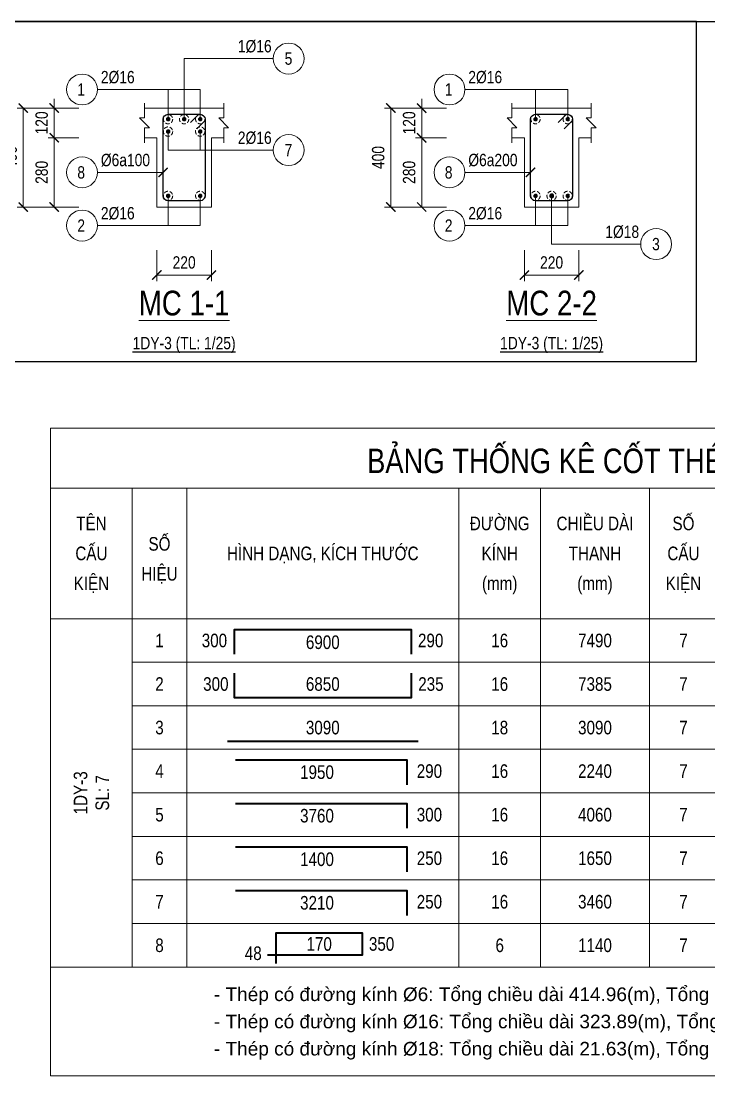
# Model space of a CAD drawing. Extents: x -165145 to 691808, y -202842 to 311040.
# Drawn here: x 346283 to 351836, y -64143 to -55468 of the extents above; entities that cross this region are included whole.
import ezdxf
from ezdxf.enums import TextEntityAlignment as Align

# ---------------------------------------------------------------- set-up
doc = ezdxf.new("R2010")
doc.units = 0
doc.header["$LTSCALE"] = 10
doc.header["$MEASUREMENT"] = 0
doc.linetypes.add('HIDDEN', pattern=[2.3807, 1.587, -0.7937])
doc.layers.get('0').update_dxf_attribs({"linetype": 'CONTINUOUS'})
doc.layers.get('Defpoints').update_dxf_attribs({"color": 5, "linetype": 'CONTINUOUS'})
for name, color, linetype, lineweight in [('DCE_BaoBeTong', 4, 'CONTINUOUS', 18), ('DCE_Block', 8, 'CONTINUOUS', 9), ('DCE_Dim', 254, 'CONTINUOUS', 9), ('DCE_MCZiCZac', 144, 'CONTINUOUS', 13), ('Dce_text', 7, 'CONTINUOUS', 13), ('DCE_ThepChu', 1, 'CONTINUOUS', 35), ('DCE_ThepDai', 220, 'CONTINUOUS', 25), ('GE_KC_NETKHUAT', 9, 'HIDDEN', 20), ('GE_KC_NETMANH', 8, 'CONTINUOUS', 20)]:
    doc.layers.add(name, color=color, linetype=linetype, lineweight=lineweight)
doc.styles.add('Dce_Text', font='arial.ttf', dxfattribs={"width": 0.8})
doc.styles.add('Dce_Text2', font='arial.ttf', dxfattribs={"width": 0.8})
doc.dimstyles.new('Dce_207MV', dxfattribs={"dimscale": 25, "dimtxt": 2.5, "dimasz": 1.5, "dimexe": 1, "dimexo": 2, "dimgap": 1, "dimtad": 1, "dimdec": 0, "dimrnd": 5, "dimtxsty": 'Dce_Text', "dimblk": 'ARCHTICK', "dimcen": 2.5, "dimclrd": 8, "dimclre": 8, "dimclrt": 3, "dimadec": 0, "dimazin": 0, "dimtfac": 1, "dimtdec": 0, "dimtix": 1, "dimtmove": 2, "dimatfit": 3, "dimldrblk": 'DOTBLANK', "dimfxl": 1, "dimarcsym": 0})
doc.dimstyles.new('Dce_208MV', dxfattribs={"dimscale": 25, "dimtxt": 2.5, "dimasz": 1.5, "dimexe": 1, "dimexo": 2, "dimgap": 1, "dimtad": 1, "dimdec": 0, "dimrnd": 5, "dimtxsty": 'Dce_Text', "dimblk": 'ARCHTICK', "dimcen": 2.5, "dimclrd": 8, "dimclre": 8, "dimclrt": 3, "dimadec": 0, "dimazin": 0, "dimtfac": 1, "dimtdec": 0, "dimtix": 1, "dimtmove": 2, "dimatfit": 3, "dimldrblk": 'ARCHTICK', "dimfxl": 1, "dimarcsym": 0})
doc.dimstyles.new('Dce_25MV', dxfattribs={"dimscale": 25, "dimtxt": 2, "dimasz": 1.5, "dimexe": 1, "dimexo": 2, "dimgap": 1, "dimtad": 1, "dimdec": 0, "dimrnd": 5, "dimtxsty": 'Dce_Text', "dimblk": 'ARCHTICK', "dimcen": 2.5, "dimclrd": 8, "dimclre": 8, "dimclrt": 3, "dimadec": 0, "dimazin": 0, "dimtfac": 1, "dimtdec": 0, "dimtix": 1, "dimtmove": 2, "dimatfit": 3, "dimldrblk": 'OBLIQUE', "dimfxl": 4, "dimfxlon": 1, "dimarcsym": 0})

# ---------------------------------------------------------------- blocks, each defined once
blk = doc.blocks.new('Dce_KhtMcThepChu')
blk.add_circle((-2.5, 0), 2.5)
at = {"color": 3, "style": 'Dce_Text', "width": 0.8}
blk.add_attdef('DKVAKC', (0.54, 1), '', height=2, dxfattribs=at)
at = {"color": 11, "style": 'Dce_Text', "width": 0.8}
blk.add_attdef('SH', text='', height=2, dxfattribs=at).set_placement((-2.64, -1), align=Align.CENTER)
blk = doc.blocks.new('_ArchTick')
at = {"color": 0, "linetype": 'ByBlock', "const_width": 0.15}
blk.add_lwpolyline([(-0.5, -0.5), (0.5, 0.5)], dxfattribs=at)
blk = doc.blocks.new('Dce_KhMatCat')
at = {"color": 255, "linetype": 'ByBlock', "lineweight": -2, "style": 'Dce_Text', "width": 0.8}
blk.add_attdef('TENMATCAT', text='', height=2, dxfattribs=at).set_placement((0, 0.735), align=Align.CENTER)
at = {"color": 11, "lineweight": 25, "style": 'Dce_Text', "width": 0.8}
blk.add_attdef('TL', text='', height=1, dxfattribs=at).set_placement((0, -1.999), align=Align.CENTER)
blk = doc.blocks.new('*D2731')
at = {"layer": 'DCE_Dim', "color": 8, "lineweight": -2, "transparency": 16777216}
for p, q in [((337658.2, -76713.2), (337533.2, -76713.2)), ((337558.2, -76713.2), (337558.2, -77113.2)), ((337658.2, -77113.2), (337533.2, -77113.2))]:
    blk.add_line(p, q, dxfattribs=at)
at = {"layer": 'Defpoints', "color": 0, "transparency": 16777216}
for p in [(337858.2, -76713.2), (337558.2, -77113.2), (337858.2, -77113.2)]:
    blk.add_point(p, dxfattribs=at)
at = {"layer": 'DCE_Dim', "color": 8, "lineweight": -2, "transparency": 16777216, "xscale": 37.5, "yscale": 37.5, "zscale": 37.5}
for p, rotation in [((337558.2, -76713.2), 90), ((337558.2, -77113.2), 270)]:
    blk.add_blockref('_ArchTick', p, dxfattribs=dict(at, rotation=rotation))
at = {"layer": 'DCE_Dim', "color": 3, "transparency": 16777216, "insert": (337507.7, -76913.2), "char_height": 50, "attachment_point": 5, "rotation": 90, "style": 'Dce_Text'}
blk.add_mtext('400', dxfattribs=at)
blk = doc.blocks.new('_Oblique')
at = {"color": 0, "linetype": 'ByBlock', "lineweight": -2}
blk.add_line((-0.5, -0.5), (0.5, 0.5), dxfattribs=at)
blk = doc.blocks.new('*D2732')
at = {"layer": 'DCE_Dim', "color": 8, "lineweight": -2, "transparency": 16777216}
for p, q in [((337683.2, -76713.2), (337683.2, -76675.7)), ((337783.2, -76713.2), (337658.2, -76713.2)), ((337683.2, -76713.2), (337683.2, -76833.2)), ((337783.2, -76833.2), (337658.2, -76833.2)), ((337683.2, -76833.2), (337683.2, -76870.7))]:
    blk.add_line(p, q, dxfattribs=at)
at = {"layer": 'Defpoints', "color": 0, "transparency": 16777216}
for p in [(337858.2, -76713.2), (337683.2, -76833.2), (337858.2, -76833.2)]:
    blk.add_point(p, dxfattribs=at)
at = {"layer": 'DCE_Dim', "color": 8, "lineweight": -2, "transparency": 16777216, "xscale": 37.5, "yscale": 37.5, "zscale": 37.5}
for p, rotation in [((337683.2, -76713.2), 270), ((337683.2, -76833.2), 90)]:
    blk.add_blockref('_ArchTick', p, dxfattribs=dict(at, rotation=rotation))
at = {"layer": 'DCE_Dim', "color": 3, "transparency": 16777216, "insert": (337632.7, -76773.2), "char_height": 50, "attachment_point": 5, "rotation": 90, "style": 'Dce_Text'}
blk.add_mtext('120', dxfattribs=at)
blk = doc.blocks.new('*D2733')
at = {"layer": 'DCE_Dim', "color": 8, "lineweight": -2, "transparency": 16777216}
for p, q in [((337783.2, -76833.2), (337658.2, -76833.2)), ((337683.2, -76833.2), (337683.2, -77113.2)), ((337783.2, -77113.2), (337658.2, -77113.2))]:
    blk.add_line(p, q, dxfattribs=at)
at = {"layer": 'Defpoints', "color": 0, "transparency": 16777216}
for p in [(337858.2, -76833.2), (337683.2, -77113.2), (337858.2, -77113.2)]:
    blk.add_point(p, dxfattribs=at)
at = {"layer": 'DCE_Dim', "color": 8, "lineweight": -2, "transparency": 16777216, "xscale": 37.5, "yscale": 37.5, "zscale": 37.5}
for p, rotation in [((337683.2, -76833.2), 90), ((337683.2, -77113.2), 270)]:
    blk.add_blockref('_ArchTick', p, dxfattribs=dict(at, rotation=rotation))
at = {"layer": 'DCE_Dim', "color": 3, "transparency": 16777216, "insert": (337632.7, -76973.2), "char_height": 50, "attachment_point": 5, "rotation": 90, "style": 'Dce_Text'}
blk.add_mtext('280', dxfattribs=at)
blk = doc.blocks.new('*D2734')
at = {"layer": 'DCE_Dim', "color": 8, "lineweight": -2, "transparency": 16777216}
for p, q in [((338098.2, -77288.2), (338098.2, -77413.2)), ((338318.2, -77288.2), (338318.2, -77413.2)), ((338098.2, -77388.2), (338318.2, -77388.2))]:
    blk.add_line(p, q, dxfattribs=at)
at = {"layer": 'Defpoints', "color": 0, "transparency": 16777216}
for p in [(338098.2, -77213.2), (338318.2, -77213.2), (338318.2, -77388.2)]:
    blk.add_point(p, dxfattribs=at)
at = {"layer": 'DCE_Dim', "color": 8, "lineweight": -2, "transparency": 16777216, "xscale": 37.5, "yscale": 37.5, "zscale": 37.5, "rotation": 180}
blk.add_blockref('_ArchTick', (338098.2, -77388.2), dxfattribs=at)
at = {"layer": 'DCE_Dim', "color": 8, "lineweight": -2, "transparency": 16777216, "xscale": 37.5, "yscale": 37.5, "zscale": 37.5}
blk.add_blockref('_ArchTick', (338318.2, -77388.2), dxfattribs=at)
at = {"layer": 'DCE_Dim', "color": 3, "transparency": 16777216, "insert": (338208.2, -77337.6), "char_height": 50, "attachment_point": 5, "style": 'Dce_Text'}
blk.add_mtext('220', dxfattribs=at)
blk = doc.blocks.new('_DotBlank')
at = {"color": 0, "linetype": 'ByBlock', "lineweight": -2}
blk.add_line((-0.5, 0), (-1, 0), dxfattribs=at)
blk.add_circle((0, 0), 0.5, dxfattribs=at)
blk = doc.blocks.new('Dce_McThepChu')
at = {"color": 0}
for p, q in [((-0.5, 0), (0.5, 0)), ((-0.35, 0.35), (0.35, -0.35)), ((0.35, 0.35), (-0.35, -0.35)), ((0, 0.5), (0, -0.5))]:
    blk.add_line(p, q, dxfattribs=at)
at = {"color": 0, "const_width": 0.0833}
blk.add_lwpolyline([(-0.5, 0, 1), (0.5, 0, 1), (-0.5, 0, 1)], format="xyb", dxfattribs=at)
blk = doc.blocks.new('Dce_KhtMcThepTangCuong')
blk.add_circle((2.5, 0), 2.5)
at = {"color": 3, "style": 'Dce_Text', "width": 0.8}
blk.add_attdef('DKVAKC', text='', height=2, dxfattribs=at).set_placement((-0.25, 1), align=Align.RIGHT)
at = {"color": 11, "style": 'Dce_Text', "width": 0.8}
blk.add_attdef('SH', text='', height=2, dxfattribs=at).set_placement((2.47, -1), align=Align.CENTER)
blk = doc.blocks.new('*D2735')
at = {"layer": 'DCE_Dim', "color": 8, "lineweight": -2, "transparency": 16777216}
for p, q in [((339143.2, -76713.2), (339018.2, -76713.2)), ((339043.2, -76713.2), (339043.2, -77113.2)), ((339143.2, -77113.2), (339018.2, -77113.2))]:
    blk.add_line(p, q, dxfattribs=at)
at = {"layer": 'Defpoints', "color": 0, "transparency": 16777216}
for p in [(339343.2, -76713.2), (339043.2, -77113.2), (339343.2, -77113.2)]:
    blk.add_point(p, dxfattribs=at)
at = {"layer": 'DCE_Dim', "color": 8, "lineweight": -2, "transparency": 16777216, "xscale": 37.5, "yscale": 37.5, "zscale": 37.5}
for p, rotation in [((339043.2, -76713.2), 90), ((339043.2, -77113.2), 270)]:
    blk.add_blockref('_ArchTick', p, dxfattribs=dict(at, rotation=rotation))
at = {"layer": 'DCE_Dim', "color": 3, "transparency": 16777216, "insert": (338992.7, -76913.2), "char_height": 50, "attachment_point": 5, "rotation": 90, "style": 'Dce_Text'}
blk.add_mtext('400', dxfattribs=at)
blk = doc.blocks.new('*D2736')
at = {"layer": 'DCE_Dim', "color": 8, "lineweight": -2, "transparency": 16777216}
for p, q in [((339168.2, -76713.2), (339168.2, -76675.7)), ((339268.2, -76713.2), (339143.2, -76713.2)), ((339168.2, -76713.2), (339168.2, -76833.2)), ((339268.2, -76833.2), (339143.2, -76833.2)), ((339168.2, -76833.2), (339168.2, -76870.7))]:
    blk.add_line(p, q, dxfattribs=at)
at = {"layer": 'Defpoints', "color": 0, "transparency": 16777216}
for p in [(339343.2, -76713.2), (339168.2, -76833.2), (339343.2, -76833.2)]:
    blk.add_point(p, dxfattribs=at)
at = {"layer": 'DCE_Dim', "color": 8, "lineweight": -2, "transparency": 16777216, "xscale": 37.5, "yscale": 37.5, "zscale": 37.5}
for p, rotation in [((339168.2, -76713.2), 270), ((339168.2, -76833.2), 90)]:
    blk.add_blockref('_ArchTick', p, dxfattribs=dict(at, rotation=rotation))
at = {"layer": 'DCE_Dim', "color": 3, "transparency": 16777216, "insert": (339117.7, -76773.2), "char_height": 50, "attachment_point": 5, "rotation": 90, "style": 'Dce_Text'}
blk.add_mtext('120', dxfattribs=at)
blk = doc.blocks.new('*D2737')
at = {"layer": 'DCE_Dim', "color": 8, "lineweight": -2, "transparency": 16777216}
for p, q in [((339268.2, -76833.2), (339143.2, -76833.2)), ((339168.2, -76833.2), (339168.2, -77113.2)), ((339268.2, -77113.2), (339143.2, -77113.2))]:
    blk.add_line(p, q, dxfattribs=at)
at = {"layer": 'Defpoints', "color": 0, "transparency": 16777216}
for p in [(339343.2, -76833.2), (339168.2, -77113.2), (339343.2, -77113.2)]:
    blk.add_point(p, dxfattribs=at)
at = {"layer": 'DCE_Dim', "color": 8, "lineweight": -2, "transparency": 16777216, "xscale": 37.5, "yscale": 37.5, "zscale": 37.5}
for p, rotation in [((339168.2, -76833.2), 90), ((339168.2, -77113.2), 270)]:
    blk.add_blockref('_ArchTick', p, dxfattribs=dict(at, rotation=rotation))
at = {"layer": 'DCE_Dim', "color": 3, "transparency": 16777216, "insert": (339117.7, -76973.2), "char_height": 50, "attachment_point": 5, "rotation": 90, "style": 'Dce_Text'}
blk.add_mtext('280', dxfattribs=at)
blk = doc.blocks.new('*D2738')
at = {"layer": 'DCE_Dim', "color": 8, "lineweight": -2, "transparency": 16777216}
for p, q in [((339583.2, -77288.2), (339583.2, -77413.2)), ((339803.2, -77288.2), (339803.2, -77413.2)), ((339583.2, -77388.2), (339803.2, -77388.2))]:
    blk.add_line(p, q, dxfattribs=at)
at = {"layer": 'Defpoints', "color": 0, "transparency": 16777216}
for p in [(339583.2, -77213.2), (339803.2, -77213.2), (339803.2, -77388.2)]:
    blk.add_point(p, dxfattribs=at)
at = {"layer": 'DCE_Dim', "color": 8, "lineweight": -2, "transparency": 16777216, "xscale": 37.5, "yscale": 37.5, "zscale": 37.5, "rotation": 180}
blk.add_blockref('_ArchTick', (339583.2, -77388.2), dxfattribs=at)
at = {"layer": 'DCE_Dim', "color": 8, "lineweight": -2, "transparency": 16777216, "xscale": 37.5, "yscale": 37.5, "zscale": 37.5}
blk.add_blockref('_ArchTick', (339803.2, -77388.2), dxfattribs=at)
at = {"layer": 'DCE_Dim', "color": 3, "transparency": 16777216, "insert": (339693.2, -77337.6), "char_height": 50, "attachment_point": 5, "style": 'Dce_Text'}
blk.add_mtext('220', dxfattribs=at)
blk = doc.blocks.new('TKTitle')
at = {"layer": 'DCE_BaoBeTong'}
for p, q in [((15, -11), (15, -35)), ((25, -11), (25, -35)), ((75, -11), (75, -35)), ((90, -11), (90, -35)), ((110, -11), (110, -35))]:
    blk.add_line(p, q, dxfattribs=at)
for points in [[(0, 0), (0, -11), (0, -35), (15, -35), (25, -35), (75, -35), (90, -35), (122.5, -35), (135, -35), (147.5, -35), (167.5, -35), (192.5, -35), (192.5, -11), (192.5, 0), (0, 0)], [(0, -11), (15, -11), (25, -11), (75, -11), (90, -11), (122.5, -11), (147.5, -11), (167.5, -11), (192.5, -11)]]:
    blk.add_lwpolyline(points, dxfattribs=at)
at = {"style": 'Dce_Text', "width": 0.8}
for s, height, p in [('BẢNG THỐNG KÊ CỐT THÉP', 4.5, (92.5, -6)), ('TÊN', 2.5, (7.5, -17.5)), ('ĐƯỜNG', 2.5, (82.5, -17.5)), ('CHIỀU DÀI', 2.5, (100, -17.5)), ('SỐ', 2.5, (116.25, -17.5)), ('SỐ', 2.5, (20, -21.25)), ('CẤU', 2.5, (7.5, -23)), ('HÌNH DẠNG, KÍCH THƯỚC', 2.5, (50, -23)), ('KÍNH', 2.5, (82.5, -23)), ('CẤU', 2.5, (116.25, -23)), ('THANH', 2.5, (100, -23)), ('HIỆU', 2.5, (20, -26.75)), ('KIỆN', 2.5, (7.5, -28.5)), ('(mm)', 2.5, (82.5, -28.5)), ('(mm)', 2.5, (100, -28.5)), ('KIỆN', 2.5, (116.25, -28.5))]:
    blk.add_text(s, height=height, dxfattribs=at).set_placement(p, align=Align.MIDDLE_CENTER)
blk = doc.blocks.new('TK4')
at = {"layer": 'DCE_BaoBeTong'}
for p, q in [((0, -8), (0, 0)), ((25, -8), (25, 0)), ((75, -8), (75, 0)), ((90, -8), (90, 0)), ((110, -8), (110, 0))]:
    blk.add_line(p, q, dxfattribs=at)
for points in [[(15, -8), (25, -8), (75, -8), (90, -8), (122.5, -8), (135, -8), (147.5, -8), (167.5, -8), (192.5, -8), (192.5, 0)], [(15, 0), (15, -8)]]:
    blk.add_lwpolyline(points, dxfattribs=at)
at = {"layer": 'DCE_ThepChu'}
blk.add_lwpolyline([(33.78, -6.5), (33.78, -2), (66.22, -2), (66.22, -6.5)], dxfattribs=at)
at = {"layer": 'Dce_text', "color": 2, "style": 'Dce_Text', "width": 0.8, "flags": 4}
for tag, p in [('SH', (20, -4)), ('L2', (50, -4.32)), ('DK', (82.5, -4)), ('sumL', (100, -4)), ('SKC', (116.25, -4)), ('SL', (128.75, -4))]:
    blk.add_attdef(tag, text='', height=2.5, dxfattribs=at).set_placement(p, align=Align.MIDDLE_CENTER)
for tag, p in [('L1', (32.43, -4)), ('Lall', (162.5, -4)), ('KL', (185.5, -4))]:
    blk.add_attdef(tag, text='', height=2.5, dxfattribs=at).set_placement(p, align=Align.MIDDLE_RIGHT)
blk.add_attdef('L3', text='', height=2.5, dxfattribs=at).set_placement((67.48, -4), align=Align.MIDDLE_LEFT)
at = {"layer": 'Dce_text', "color": 2, "style": 'Dce_Text', "width": 0.8}
blk.add_attdef('TSL', text='', height=2.5, dxfattribs=at).set_placement((141.25, -4), align=Align.MIDDLE_CENTER)
blk = doc.blocks.new('TK7')
at = {"layer": 'DCE_BaoBeTong'}
for p, q in [((0, -8), (0, 0)), ((25, -8), (25, 0)), ((75, -8), (75, 0)), ((90, -8), (90, 0)), ((110, -8), (110, 0))]:
    blk.add_line(p, q, dxfattribs=at)
for points in [[(15, -8), (25, -8), (75, -8), (90, -8), (122.5, -8), (135, -8), (147.5, -8), (167.5, -8), (192.5, -8), (192.5, 0)], [(15, 0), (15, -8)]]:
    blk.add_lwpolyline(points, dxfattribs=at)
at = {"layer": 'DCE_ThepChu'}
blk.add_lwpolyline([(33.72, -2), (33.72, -6.5), (66.28, -6.5), (66.28, -2)], dxfattribs=at)
at = {"layer": 'Dce_text', "color": 2, "style": 'Dce_Text', "width": 0.8, "flags": 4}
for tag, p in [('SH', (20, -4)), ('L2', (50, -4)), ('DK', (82.5, -4)), ('sumL', (100, -4)), ('SKC', (116.25, -4)), ('SL', (128.75, -4))]:
    blk.add_attdef(tag, text='', height=2.5, dxfattribs=at).set_placement(p, align=Align.MIDDLE_CENTER)
for tag, p in [('L1', (32.68, -4)), ('Lall', (162.5, -4)), ('KL', (185.5, -4))]:
    blk.add_attdef(tag, text='', height=2.5, dxfattribs=at).set_placement(p, align=Align.MIDDLE_RIGHT)
blk.add_attdef('L3', text='', height=2.5, dxfattribs=at).set_placement((67.53, -4), align=Align.MIDDLE_LEFT)
at = {"layer": 'Dce_text', "color": 2, "style": 'Dce_Text', "width": 0.8}
blk.add_attdef('TSL', text='', height=2.5, dxfattribs=at).set_placement((141.25, -4), align=Align.MIDDLE_CENTER)
blk = doc.blocks.new('TK1')
at = {"layer": 'DCE_BaoBeTong'}
for p, q in [((0, -8), (0, 0)), ((25, -8), (25, 0)), ((75, -8), (75, 0)), ((90, -8), (90, 0)), ((110, -8), (110, 0))]:
    blk.add_line(p, q, dxfattribs=at)
for points in [[(15, -8), (25, -8), (75, -8), (90, -8), (122.5, -8), (135, -8), (147.5, -8), (167.5, -8), (192.5, -8), (192.5, 0)], [(15, 0), (15, -8)]]:
    blk.add_lwpolyline(points, dxfattribs=at)
at = {"layer": 'DCE_ThepChu'}
blk.add_lwpolyline([(32.5, -6.5), (67.5, -6.5)], dxfattribs=at)
at = {"layer": 'Dce_text', "color": 2, "style": 'Dce_Text', "width": 0.8, "flags": 4}
for tag, p in [('SH', (20, -4)), ('L', (50, -4)), ('DK', (82.5, -4)), ('sumL', (100, -4)), ('SKC', (116.25, -4)), ('SL', (128.75, -4))]:
    blk.add_attdef(tag, text='', height=2.5, dxfattribs=at).set_placement(p, align=Align.MIDDLE_CENTER)
at = {"layer": 'Dce_text', "color": 2, "style": 'Dce_Text', "width": 0.8}
blk.add_attdef('TSL', text='', height=2.5, dxfattribs=at).set_placement((141.25, -4), align=Align.MIDDLE_CENTER)
at = {"layer": 'Dce_text', "color": 2, "style": 'Dce_Text', "width": 0.8, "flags": 4}
for tag, p in [('Lall', (162.5, -4)), ('KL', (185.5, -4))]:
    blk.add_attdef(tag, text='', height=2.5, dxfattribs=at).set_placement(p, align=Align.MIDDLE_RIGHT)
blk = doc.blocks.new('TK3')
at = {"layer": 'DCE_BaoBeTong'}
for p, q in [((0, -8), (0, 0)), ((25, -8), (25, 0)), ((75, -8), (75, 0)), ((90, -8), (90, 0)), ((110, -8), (110, 0))]:
    blk.add_line(p, q, dxfattribs=at)
for points in [[(15, -8), (25, -8), (75, -8), (90, -8), (122.5, -8), (135, -8), (147.5, -8), (167.5, -8), (192.5, -8), (192.5, 0)], [(15, 0), (15, -8)]]:
    blk.add_lwpolyline(points, dxfattribs=at)
at = {"layer": 'DCE_ThepChu'}
blk.add_lwpolyline([(65.52, -6.5), (65.52, -2), (33.99, -2)], dxfattribs=at)
at = {"layer": 'DCE_BaoBeTong', "color": 2, "style": 'Dce_Text', "width": 0.8}
blk.add_attdef('TSL', text='', height=2.5, dxfattribs=at).set_placement((141.25, -4), align=Align.MIDDLE_CENTER)
at = {"layer": 'Dce_text', "color": 2, "style": 'Dce_Text', "width": 0.8, "flags": 4}
for tag, p in [('SH', (20, -4)), ('L1', (48.94, -4.19)), ('DK', (82.5, -4)), ('sumL', (100, -4)), ('SKC', (116.25, -4)), ('SL', (128.75, -4))]:
    blk.add_attdef(tag, text='', height=2.5, dxfattribs=at).set_placement(p, align=Align.MIDDLE_CENTER)
blk.add_attdef('L2', text='', height=2.5, dxfattribs=at).set_placement((67.26, -4), align=Align.MIDDLE_LEFT)
for tag, p in [('Lall', (162.5, -4)), ('KL', (185.5, -4))]:
    blk.add_attdef(tag, text='', height=2.5, dxfattribs=at).set_placement(p, align=Align.MIDDLE_RIGHT)
blk = doc.blocks.new('TK9')
at = {"layer": 'DCE_BaoBeTong'}
for p, q in [((0, -8), (0, 0)), ((25, -8), (25, 0)), ((75, -8), (75, 0)), ((90, -8), (90, 0)), ((110, -8), (110, 0))]:
    blk.add_line(p, q, dxfattribs=at)
for points in [[(15, -8), (25, -8), (75, -8), (90, -8), (122.5, -8), (135, -8), (147.5, -8), (167.5, -8), (192.5, -8), (192.5, 0)], [(15, 0), (15, -8)]]:
    blk.add_lwpolyline(points, dxfattribs=at)
at = {"layer": 'DCE_ThepChu'}
blk.add_lwpolyline([(41.42, -7.37), (41.42, -1.7), (57.26, -1.7), (57.26, -5.81), (39.86, -5.81)], dxfattribs=at)
at = {"layer": 'Dce_text', "color": 2, "style": 'Dce_Text', "width": 0.8, "flags": 4}
for tag, p in [('SH', (20, -4)), ('DK', (82.5, -4)), ('sumL', (100, -4)), ('SKC', (116.25, -4)), ('SL', (128.75, -4))]:
    blk.add_attdef(tag, text='', height=2.5, dxfattribs=at).set_placement(p, align=Align.MIDDLE_CENTER)
at = {"layer": 'Dce_text', "color": 2, "style": 'Dce_Text', "width": 0.8}
for tag, p in [('L1', (49.34, -3.76)), ('TSL', (141.25, -4))]:
    blk.add_attdef(tag, text='', height=2.5, dxfattribs=at).set_placement(p, align=Align.MIDDLE_CENTER)
blk.add_attdef('L2', text='', height=2.5, dxfattribs=at).set_placement((58.47, -3.76), align=Align.MIDDLE_LEFT)
at = {"layer": 'Dce_text', "color": 2, "style": 'Dce_Text', "width": 0.8, "flags": 4}
for tag, p in [('Lall', (162.5, -4)), ('KL', (185.5, -4))]:
    blk.add_attdef(tag, text='', height=2.5, dxfattribs=at).set_placement(p, align=Align.MIDDLE_RIGHT)
at = {"layer": 'Dce_text', "color": 2, "style": 'Dce_Text', "width": 0.8}
blk.add_attdef('M', text='', height=2.5, dxfattribs=at).set_placement((38.78, -5.47), align=Align.MIDDLE_RIGHT)
blk = doc.blocks.new('TenCauKien')
at = {"layer": 'Dce_text', "style": 'Dce_Text', "width": 0.8}
for tag, p in [('TENCAUKIEN', (-2, 0)), ('SOCAUKIEN', (2, 0))]:
    blk.add_attdef(tag, text='', height=2.5, rotation=90, dxfattribs=at).set_placement(p, align=Align.MIDDLE_CENTER)
blk = doc.blocks.new('A$C92747f91')
at = {"layer": 'DCE_BaoBeTong'}
for points in [[(615, -350), (935, -350)], [(2100, -350), (2420, -350)], [(615, -470), (665, -470), (665, -750), (885, -750), (885, -470), (935, -470)], [(2100, -470), (2150, -470), (2150, -750), (2370, -750), (2370, -470), (2420, -470)]]:
    blk.add_lwpolyline(points, dxfattribs=at)
at = {"layer": 'DCE_MCZiCZac'}
for points in [[(615, -330), (615, -390), (595, -390), (635, -430), (615, -430), (615, -490)], [(935, -330), (935, -390), (915, -390), (955, -430), (935, -430), (935, -490)], [(2100, -330), (2100, -390), (2080, -390), (2120, -430), (2100, -430), (2100, -490)], [(2420, -330), (2420, -390), (2400, -390), (2440, -430), (2420, -430), (2420, -490)]]:
    blk.add_lwpolyline(points, dxfattribs=at)
at = {"layer": 'DCE_ThepDai'}
for points in [[(801.1, -408.9), (835, -375), (840, -375, -0.392699), (860, -395), (860, -705, -0.392699), (840, -725), (710, -725, -0.392699), (690, -705), (690, -395, -0.392699), (710, -375), (840, -375, -0.392699), (860, -395), (860, -400), (826.1, -433.9)], [(2286.1, -408.9), (2320, -375), (2325, -375, -0.392699), (2345, -395), (2345, -705, -0.392699), (2325, -725), (2195, -725, -0.392699), (2175, -705), (2175, -395, -0.392699), (2195, -375), (2325, -375, -0.392699), (2345, -395), (2345, -400), (2311.1, -433.9)]]:
    blk.add_lwpolyline(points, format="xyb", dxfattribs=at)
at = {"layer": 'Defpoints'}
blk.add_lwpolyline([(0, 0), (0, -1375), (2845, -1375), (2845, 0)], close=True, dxfattribs=at)
at = {"layer": 'DCE_Block'}
for name, p, xscale, yscale, zscale, values in [('Dce_KhtMcThepTangCuong', (1135, -150), 25, 25, 25, {'SH': '5', 'DKVAKC': '1%%c16'}), ('Dce_KhtMcThepChu', (425, -275), 25, 25, 25, {'DKVAKC': '2%%c16', 'SH': '1'}), ('Dce_KhtMcThepChu', (1910, -275), 25, 25, 25, {'DKVAKC': '2%%c16', 'SH': '1'}), ('Dce_KhtMcThepTangCuong', (1135, -520), 25, 25, 25, {'SH': '7', 'DKVAKC': '2%%c16'}), ('Dce_KhtMcThepChu', (425, -610), 25, 25, 25, {'DKVAKC': '%%c6a100', 'SH': '8'}), ('Dce_KhtMcThepChu', (1910, -610), 25, 25, 25, {'DKVAKC': '%%c6a200', 'SH': '8'}), ('Dce_KhtMcThepChu', (425, -825), 25, 25, 25, {'DKVAKC': '2%%c16', 'SH': '2'}), ('Dce_KhtMcThepChu', (1910, -825), 25, 25, 25, {'DKVAKC': '2%%c16', 'SH': '2'}), ('Dce_KhtMcThepTangCuong', (2620, -900), 25, 25, 25, {'SH': '3', 'DKVAKC': '1%%c18'}), ('Dce_KhMatCat', (775, -1225), 50, 50, 50, {'TL': '%%U1DY-3 (TL: 1/25)', 'TENMATCAT': '%%UMC 1-1'}), ('Dce_KhMatCat', (2260, -1225), 50, 50, 50, {'TL': '%%U1DY-3 (TL: 1/25)', 'TENMATCAT': '%%UMC 2-2'})]:
    blk.add_blockref(name, p, dxfattribs=dict(at, xscale=xscale, yscale=yscale, zscale=zscale)).add_auto_attribs(values)
at = {"layer": 'DCE_ThepChu'}
for p, xscale, yscale, zscale in [((710, -395), 16, 16, 16), ((775, -395), 16, 16, 16), ((840, -395), 16, 16, 16), ((2195, -395), 16, 16, 16), ((2325, -395), 16, 16, 16), ((710, -445), 16, 16, 16), ((840, -445), 16, 16, 16), ((710, -705), 16, 16, 16), ((840, -705), 16, 16, 16), ((2195, -705), 16, 16, 16), ((2260, -705), 18, 18, 18), ((2325, -705), 16, 16, 16)]:
    blk.add_blockref('Dce_McThepChu', p, dxfattribs=dict(at, xscale=xscale, yscale=yscale, zscale=zscale))
at = {"layer": 'DCE_Dim'}
for base, p1, p2, picture, middle in [((125, -750), (425, -350), (425, -750), '*D2731', (74.5, -550)), ((250, -470), (425, -350), (425, -470), '*D2732', (199.5, -410)), ((1610, -750), (1910, -350), (1910, -750), '*D2735', (1559.5, -550)), ((1735, -470), (1910, -350), (1910, -470), '*D2736', (1684.5, -410)), ((250, -750), (425, -470), (425, -750), '*D2733', (199.5, -610)), ((1735, -750), (1910, -470), (1910, -750), '*D2737', (1684.5, -610))]:
    dim = blk.add_linear_dim(base=base, p1=p1, p2=p2, angle=90, dimstyle='Dce_25MV', dxfattribs=at)
    dim.commit()
    dim.dimension.update_dxf_attribs({"geometry": picture, "text_midpoint": middle, "insert": (-337433.2, 76363.2)})
for base, p1, p2, picture, middle in [((885, -1025), (665, -850), (885, -850), '*D2734', (775, -974.5)), ((2370, -1025), (2150, -850), (2370, -850), '*D2738', (2260, -974.5))]:
    dim = blk.add_linear_dim(base=base, p1=p1, p2=p2, dimstyle='Dce_25MV', dxfattribs=at)
    dim.commit()
    dim.dimension.update_dxf_attribs({"geometry": picture, "text_midpoint": middle, "insert": (-337433.2, 76363.2)})
at = {"layer": 'DCE_Block'}
for points, dimstyle in [([(775, -395), (775, -150), (1135, -150)], 'Dce_207MV'), ([(710, -395), (710, -275), (425, -275)], 'Dce_207MV'), ([(840, -395), (840, -275), (425, -275)], 'Dce_207MV'), ([(2195, -395), (2195, -275), (1910, -275)], 'Dce_207MV'), ([(2325, -395), (2325, -275), (1910, -275)], 'Dce_207MV'), ([(710, -445), (710, -520), (1135, -520)], 'Dce_207MV'), ([(840, -445), (840, -520), (1135, -520)], 'Dce_207MV'), ([(690, -610), (425, -610)], 'Dce_208MV'), ([(2175, -610), (1910, -610)], 'Dce_208MV'), ([(710, -705), (710, -825), (425, -825)], 'Dce_207MV'), ([(840, -705), (840, -825), (425, -825)], 'Dce_207MV'), ([(2195, -705), (2195, -825), (1910, -825)], 'Dce_207MV'), ([(2325, -705), (2325, -825), (1910, -825)], 'Dce_207MV'), ([(2260, -705), (2260, -900), (2620, -900)], 'Dce_207MV')]:
    blk.add_leader(points, dimstyle=dimstyle, dxfattribs=at)

msp = doc.modelspace()

# ---------------------------------------------------------------- linework, layer by layer
at = {"layer": 'DCE_BaoBeTong'}
for p, q in [((346518.02888, -63112.41929), (347178.02888, -63112.41929)), ((346518.02888, -63112.41929), (346518.02888, -63992.41929)), ((346518.02888, -63992.41929), (354988.02888, -63992.41929))]:
    msp.add_line(p, q, dxfattribs=at)
msp.add_lwpolyline([(346518.02888, -63112.41929), (347178.02888, -63112.41929)], dxfattribs=at)
at = {"layer": 'Defpoints'}
msp.add_lwpolyline([(337847.26224, -55468.24154), (355959.76224, -55468.24154), (355959.76224, -70535.74154), (337847.26224, -70535.74154)], close=True, dxfattribs=at)
at = {"layer": 'GE_KC_NETMANH'}
msp.add_line((174130.40086, -55468.24154), (385223.40086, -55468.24154), dxfattribs=at)

# ---------------------------------------------------------------- block references
at = {"layer": 'GE_KC_NETKHUAT'}
for name, p, xscale, yscale, zscale in [('A$C92747f91', (346047.26224, -55468.24154), 2, 2, 2), ('TKTitle', (346518.02888, -58756.41929), 44, 44, 44)]:
    msp.add_blockref(name, p, dxfattribs=dict(at, xscale=xscale, yscale=yscale, zscale=zscale))
ref = msp.add_blockref('TK4', (346518.02888, -60296.41929), dxfattribs=dict(at, xscale=44, yscale=44, zscale=44))
ref.add_attrib('SH', '1', dxfattribs={"layer": 'Dce_text', "color": 2, "height": 110, "style": 'Dce_Text', "width": 0.8}).set_placement((347398.02888, -60472.41929), align=Align.MIDDLE_CENTER)
ref.add_attrib('L2', '6900', dxfattribs={"layer": 'Dce_text', "color": 2, "height": 110, "style": 'Dce_Text', "width": 0.8}).set_placement((348718.02888, -60486.46566), align=Align.MIDDLE_CENTER)
ref.add_attrib('L1', '300', dxfattribs={"layer": 'Dce_text', "color": 2, "height": 110, "style": 'Dce_Text', "width": 0.8}).set_placement((347944.74235, -60472.41929), align=Align.MIDDLE_RIGHT)
ref.add_attrib('L3', '290', dxfattribs={"layer": 'Dce_text', "color": 2, "height": 110, "style": 'Dce_Text', "width": 0.8}).set_placement((349487.35917, -60472.41929), align=Align.MIDDLE_LEFT)
ref.add_attrib('DK', '16', dxfattribs={"layer": 'Dce_text', "color": 2, "height": 110, "style": 'Dce_Text', "width": 0.8}).set_placement((350148.02888, -60472.41929), align=Align.MIDDLE_CENTER)
ref.add_attrib('sumL', '7490', dxfattribs={"layer": 'Dce_text', "color": 2, "height": 110, "style": 'Dce_Text', "width": 0.8}).set_placement((350918.02888, -60472.41929), align=Align.MIDDLE_CENTER)
ref.add_attrib('SKC', '7', dxfattribs={"layer": 'Dce_text', "color": 2, "height": 110, "style": 'Dce_Text', "width": 0.8}).set_placement((351633.02888, -60472.41929), align=Align.MIDDLE_CENTER)
ref = msp.add_blockref('TK7', (346518.02888, -60648.41929), dxfattribs=dict(at, xscale=44, yscale=44, zscale=44))
ref.add_attrib('SH', '2', dxfattribs={"layer": 'Dce_text', "color": 2, "height": 110, "style": 'Dce_Text', "width": 0.8}).set_placement((347398.02888, -60824.41929), align=Align.MIDDLE_CENTER)
ref.add_attrib('L2', '6850', dxfattribs={"layer": 'Dce_text', "color": 2, "height": 110, "style": 'Dce_Text', "width": 0.8}).set_placement((348718.02888, -60824.41929), align=Align.MIDDLE_CENTER)
ref.add_attrib('L1', '300', dxfattribs={"layer": 'Dce_text', "color": 2, "height": 110, "style": 'Dce_Text', "width": 0.8}).set_placement((347956.1358, -60824.41929), align=Align.MIDDLE_RIGHT)
ref.add_attrib('L3', '235', dxfattribs={"layer": 'Dce_text', "color": 2, "height": 110, "style": 'Dce_Text', "width": 0.8}).set_placement((349489.49893, -60824.41929), align=Align.MIDDLE_LEFT)
ref.add_attrib('DK', '16', dxfattribs={"layer": 'Dce_text', "color": 2, "height": 110, "style": 'Dce_Text', "width": 0.8}).set_placement((350148.02888, -60824.41929), align=Align.MIDDLE_CENTER)
ref.add_attrib('sumL', '7385', dxfattribs={"layer": 'Dce_text', "color": 2, "height": 110, "style": 'Dce_Text', "width": 0.8}).set_placement((350918.02888, -60824.41929), align=Align.MIDDLE_CENTER)
ref.add_attrib('SKC', '7', dxfattribs={"layer": 'Dce_text', "color": 2, "height": 110, "style": 'Dce_Text', "width": 0.8}).set_placement((351633.02888, -60824.41929), align=Align.MIDDLE_CENTER)
ref = msp.add_blockref('TK1', (346518.02888, -61000.41929), dxfattribs=dict(at, xscale=44, yscale=44, zscale=44))
ref.add_attrib('SKC', '7', dxfattribs={"layer": 'Dce_text', "color": 2, "height": 110, "style": 'Dce_Text', "width": 0.8}).set_placement((351633.02888, -61176.41929), align=Align.MIDDLE_CENTER)
ref.add_attrib('sumL', '3090', dxfattribs={"layer": 'Dce_text', "color": 2, "height": 110, "style": 'Dce_Text', "width": 0.8}).set_placement((350918.02888, -61176.41929), align=Align.MIDDLE_CENTER)
ref.add_attrib('DK', '18', dxfattribs={"layer": 'Dce_text', "color": 2, "height": 110, "style": 'Dce_Text', "width": 0.8}).set_placement((350148.02888, -61176.41929), align=Align.MIDDLE_CENTER)
ref.add_attrib('L', '3090', dxfattribs={"layer": 'Dce_text', "color": 2, "height": 110, "style": 'Dce_Text', "width": 0.8}).set_placement((348718.02888, -61176.41929), align=Align.MIDDLE_CENTER)
ref.add_attrib('SH', '3', dxfattribs={"layer": 'Dce_text', "color": 2, "height": 110, "style": 'Dce_Text', "width": 0.8}).set_placement((347398.02888, -61176.41929), align=Align.MIDDLE_CENTER)
ref = msp.add_blockref('TK3', (346518.02888, -61352.41929), dxfattribs=dict(at, xscale=44, yscale=44, zscale=44))
ref.add_attrib('SH', '4', dxfattribs={"layer": 'Dce_text', "color": 2, "height": 110, "style": 'Dce_Text', "width": 0.8}).set_placement((347398.02888, -61528.41929), align=Align.MIDDLE_CENTER)
ref.add_attrib('L1', '1950', dxfattribs={"layer": 'Dce_text', "color": 2, "height": 110, "style": 'Dce_Text', "width": 0.8}).set_placement((348671.2699, -61536.87224), align=Align.MIDDLE_CENTER)
ref.add_attrib('L2', '290', dxfattribs={"layer": 'Dce_text', "color": 2, "height": 110, "style": 'Dce_Text', "width": 0.8}).set_placement((349477.36783, -61528.41929), align=Align.MIDDLE_LEFT)
ref.add_attrib('DK', '16', dxfattribs={"layer": 'Dce_text', "color": 2, "height": 110, "style": 'Dce_Text', "width": 0.8}).set_placement((350148.02888, -61528.41929), align=Align.MIDDLE_CENTER)
ref.add_attrib('sumL', '2240', dxfattribs={"layer": 'Dce_text', "color": 2, "height": 110, "style": 'Dce_Text', "width": 0.8}).set_placement((350918.02888, -61528.41929), align=Align.MIDDLE_CENTER)
ref.add_attrib('SKC', '7', dxfattribs={"layer": 'Dce_text', "color": 2, "height": 110, "style": 'Dce_Text', "width": 0.8}).set_placement((351633.02888, -61528.41929), align=Align.MIDDLE_CENTER)
at = {"layer": 'GE_KC_NETKHUAT', "xscale": 44, "yscale": 44, "zscale": 44}
msp.add_blockref('TenCauKien', (346848.02888, -61704.41929), dxfattribs=at).add_auto_attribs({'SOCAUKIEN': 'SL: 7', 'TENCAUKIEN': '1DY-3'})
at = {"layer": 'GE_KC_NETKHUAT'}
ref = msp.add_blockref('TK3', (346518.02888, -61704.41929), dxfattribs=dict(at, xscale=44, yscale=44, zscale=44))
ref.add_attrib('SH', '5', dxfattribs={"layer": 'Dce_text', "color": 2, "height": 110, "style": 'Dce_Text', "width": 0.8}).set_placement((347398.02888, -61880.41929), align=Align.MIDDLE_CENTER)
ref.add_attrib('L1', '3760', dxfattribs={"layer": 'Dce_text', "color": 2, "height": 110, "style": 'Dce_Text', "width": 0.8}).set_placement((348671.2699, -61888.87224), align=Align.MIDDLE_CENTER)
ref.add_attrib('L2', '300', dxfattribs={"layer": 'Dce_text', "color": 2, "height": 110, "style": 'Dce_Text', "width": 0.8}).set_placement((349477.36783, -61880.41929), align=Align.MIDDLE_LEFT)
ref.add_attrib('DK', '16', dxfattribs={"layer": 'Dce_text', "color": 2, "height": 110, "style": 'Dce_Text', "width": 0.8}).set_placement((350148.02888, -61880.41929), align=Align.MIDDLE_CENTER)
ref.add_attrib('sumL', '4060', dxfattribs={"layer": 'Dce_text', "color": 2, "height": 110, "style": 'Dce_Text', "width": 0.8}).set_placement((350918.02888, -61880.41929), align=Align.MIDDLE_CENTER)
ref.add_attrib('SKC', '7', dxfattribs={"layer": 'Dce_text', "color": 2, "height": 110, "style": 'Dce_Text', "width": 0.8}).set_placement((351633.02888, -61880.41929), align=Align.MIDDLE_CENTER)
ref = msp.add_blockref('TK3', (346518.02888, -62056.41929), dxfattribs=dict(at, xscale=44, yscale=44, zscale=44))
ref.add_attrib('SH', '6', dxfattribs={"layer": 'Dce_text', "color": 2, "height": 110, "style": 'Dce_Text', "width": 0.8}).set_placement((347398.02888, -62232.41929), align=Align.MIDDLE_CENTER)
ref.add_attrib('L1', '1400', dxfattribs={"layer": 'Dce_text', "color": 2, "height": 110, "style": 'Dce_Text', "width": 0.8}).set_placement((348671.2699, -62240.87224), align=Align.MIDDLE_CENTER)
ref.add_attrib('L2', '250', dxfattribs={"layer": 'Dce_text', "color": 2, "height": 110, "style": 'Dce_Text', "width": 0.8}).set_placement((349477.36783, -62232.41929), align=Align.MIDDLE_LEFT)
ref.add_attrib('DK', '16', dxfattribs={"layer": 'Dce_text', "color": 2, "height": 110, "style": 'Dce_Text', "width": 0.8}).set_placement((350148.02888, -62232.41929), align=Align.MIDDLE_CENTER)
ref.add_attrib('sumL', '1650', dxfattribs={"layer": 'Dce_text', "color": 2, "height": 110, "style": 'Dce_Text', "width": 0.8}).set_placement((350918.02888, -62232.41929), align=Align.MIDDLE_CENTER)
ref.add_attrib('SKC', '7', dxfattribs={"layer": 'Dce_text', "color": 2, "height": 110, "style": 'Dce_Text', "width": 0.8}).set_placement((351633.02888, -62232.41929), align=Align.MIDDLE_CENTER)
ref = msp.add_blockref('TK3', (346518.02888, -62408.41929), dxfattribs=dict(at, xscale=44, yscale=44, zscale=44))
ref.add_attrib('SH', '7', dxfattribs={"layer": 'Dce_text', "color": 2, "height": 110, "style": 'Dce_Text', "width": 0.8}).set_placement((347398.02888, -62584.41929), align=Align.MIDDLE_CENTER)
ref.add_attrib('L1', '3210', dxfattribs={"layer": 'Dce_text', "color": 2, "height": 110, "style": 'Dce_Text', "width": 0.8}).set_placement((348671.2699, -62592.87224), align=Align.MIDDLE_CENTER)
ref.add_attrib('L2', '250', dxfattribs={"layer": 'Dce_text', "color": 2, "height": 110, "style": 'Dce_Text', "width": 0.8}).set_placement((349477.36783, -62584.41929), align=Align.MIDDLE_LEFT)
ref.add_attrib('DK', '16', dxfattribs={"layer": 'Dce_text', "color": 2, "height": 110, "style": 'Dce_Text', "width": 0.8}).set_placement((350148.02888, -62584.41929), align=Align.MIDDLE_CENTER)
ref.add_attrib('sumL', '3460', dxfattribs={"layer": 'Dce_text', "color": 2, "height": 110, "style": 'Dce_Text', "width": 0.8}).set_placement((350918.02888, -62584.41929), align=Align.MIDDLE_CENTER)
ref.add_attrib('SKC', '7', dxfattribs={"layer": 'Dce_text', "color": 2, "height": 110, "style": 'Dce_Text', "width": 0.8}).set_placement((351633.02888, -62584.41929), align=Align.MIDDLE_CENTER)
ref = msp.add_blockref('TK9', (346518.02888, -62760.41929), dxfattribs=dict(at, xscale=44, yscale=44, zscale=44))
ref.add_attrib('L2', '350', dxfattribs={"layer": 'Dce_text', "color": 2, "height": 110, "style": 'Dce_Text', "width": 0.8}).set_placement((349090.73393, -62925.69906), align=Align.MIDDLE_LEFT)
ref.add_attrib('L1', '170', dxfattribs={"layer": 'Dce_text', "color": 2, "height": 110, "style": 'Dce_Text', "width": 0.8}).set_placement((348689.04355, -62925.69906), align=Align.MIDDLE_CENTER)
ref.add_attrib('M', '48', dxfattribs={"layer": 'Dce_text', "color": 2, "height": 110, "style": 'Dce_Text', "width": 0.8}).set_placement((348224.29521, -63000.99305), align=Align.MIDDLE_RIGHT)
ref.add_attrib('SH', '8', dxfattribs={"layer": 'Dce_text', "color": 2, "height": 110, "style": 'Dce_Text', "width": 0.8}).set_placement((347398.02888, -62936.41929), align=Align.MIDDLE_CENTER)
ref.add_attrib('DK', '6', dxfattribs={"layer": 'Dce_text', "color": 2, "height": 110, "style": 'Dce_Text', "width": 0.8}).set_placement((350148.02888, -62936.41929), align=Align.MIDDLE_CENTER)
ref.add_attrib('sumL', '1140', dxfattribs={"layer": 'Dce_text', "color": 2, "height": 110, "style": 'Dce_Text', "width": 0.8}).set_placement((350918.02888, -62936.41929), align=Align.MIDDLE_CENTER)
ref.add_attrib('SKC', '7', dxfattribs={"layer": 'Dce_text', "color": 2, "height": 110, "style": 'Dce_Text', "width": 0.8}).set_placement((351633.02888, -62936.41929), align=Align.MIDDLE_CENTER)

# ---------------------------------------------------------------- texts
at = {"layer": 'Dce_text', "style": 'Dce_Text2'}
for s, p in [('- Thép có đường kính Ø6: Tổng chiều dài 414.96(m), Tổng Khối lượng: 92.1(kg).', (347838.02888, -63332.41929)), ('- Thép có đường kính Ø16: Tổng chiều dài 323.89(m), Tổng Khối lượng: 511.2(kg).', (347838.02888, -63552.41929)), ('- Thép có đường kính Ø18: Tổng chiều dài 21.63(m), Tổng Khối lượng: 43.21(kg).', (347838.02888, -63772.41929))]:
    msp.add_text(s, height=110, dxfattribs=at).set_placement(p, align=Align.MIDDLE_LEFT)

doc.saveas('drawing.dxf')
